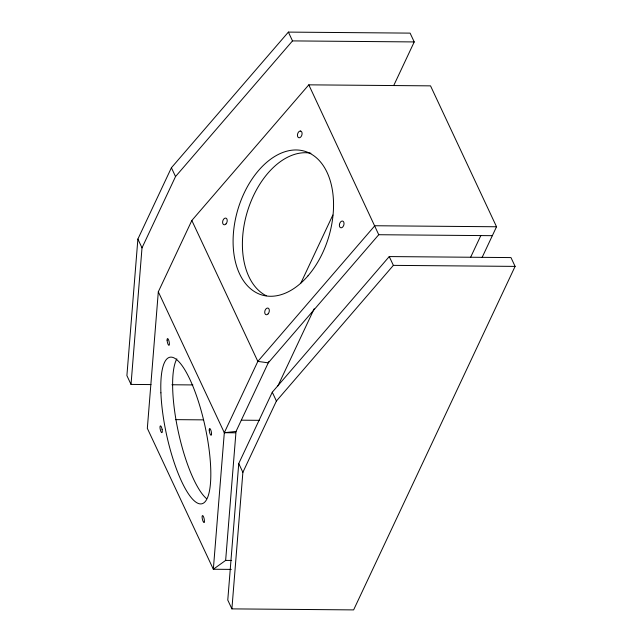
<?xml version="1.0" encoding="UTF-8"?>
<svg xmlns="http://www.w3.org/2000/svg" width="642" height="642" viewBox="0 0 642 642"><rect width="100%" height="100%" fill="white"/><g stroke="black" fill="none" stroke-linecap="round" stroke-linejoin="round"><path stroke-width="0.96" d="M393.779 85.434L414.226 41.931L410.102 33.119L288.378 32.1L171.406 167.747L137.886 239.065L126.899 375.61L131.024 384.414L150.982 384.582M131.024 384.414L142.01 247.876L175.531 176.558L292.503 40.903L414.226 41.931M482.11 257.45L496.531 226.762L430.533 85.859L308.802 84.84L191.838 220.487L158.309 291.805L147.331 428.342L213.337 569.245L231.289 569.398M496.531 226.762L374.808 225.743L257.835 361.39L224.315 432.708L213.337 569.245L225.647 560.402L231.626 560.45M225.647 560.402L236.023 431.44L268.902 361.486M238.752 463.532L227.774 600.069L231.898 608.881L353.622 609.9L515.101 266.39L510.976 257.586L389.245 256.567L272.28 392.214L238.752 463.532L242.877 472.335L231.898 608.881M300.897 283.018L332.853 215.038M277.93 385.882L314.179 308.77M242.877 472.335L276.405 401.025L393.369 265.371L515.101 266.39M470.586 257.354L480.826 235.582M492.342 235.678L378.748 234.723L268.26 362.85L257.835 361.39L191.838 220.487M158.309 291.805L224.315 432.708L236.023 431.44M171.936 384.759L192.889 384.935M175.587 419.635L203.49 419.868M241.36 420.181L259.296 420.333M224.315 432.708L235.381 432.804M288.378 32.1L292.503 40.903M308.802 84.84L378.748 234.723M389.245 256.567L393.369 265.371M171.406 167.747L175.531 176.558M272.28 392.214L276.405 401.025M137.886 239.065L142.01 247.876M266.221 295.745A74.994 47.444 -73.5 0 1 247.676 210.616A74.994 47.444 -73.5 0 1 310.897 153.237M206.419 498.521A74.994 19.701 77.7 0 1 178.011 430.389A74.994 19.701 77.7 0 1 176.847 358.862M339.482 224.347L339.393 225.222A3.451 2.183 -73.5 0 0 341.087 227.782A3.451 2.183 -73.5 0 0 343.703 225.35L343.935 224.475A3.451 2.183 -73.5 0 0 342.33 221.049A3.451 2.183 -73.5 0 0 339.482 224.347M204.14 522.227L203.923 522.323A3.451 0.907 77.7 0 1 202.318 518.888A3.451 0.907 77.7 0 1 202.583 515.566L202.848 515.695A3.451 0.907 77.7 0 1 204.188 519.001A3.451 0.907 77.7 0 1 204.14 522.227M300.392 131.032L299.79 131.129A3.451 2.183 -73.5 0 0 297.543 134.339A3.451 2.183 -73.5 0 0 298.594 137.637L299.148 137.765A3.451 2.183 -73.5 0 0 301.997 134.467A3.451 2.183 -73.5 0 0 300.392 131.032M162.089 429.329L161.888 428.455A3.451 0.907 77.7 0 0 160.484 425.895A3.451 0.907 77.7 0 0 160.075 428.35L160.219 429.225A3.451 0.907 77.7 0 0 161.824 432.652A3.451 0.907 77.7 0 0 162.089 429.329M308.008 275.819A74.994 47.444 -73.5 0 0 308.866 152.828A74.994 47.444 -73.5 0 0 233.094 240.702A74.994 47.444 -73.5 0 0 308.008 275.819M226.048 223.865A3.451 2.183 -73.5 0 0 226.088 218.2A3.451 2.183 -73.5 0 0 222.597 222.244A3.451 2.183 -73.5 0 0 226.048 223.865M268.155 313.826A3.451 2.183 -73.5 0 0 268.195 308.16A3.451 2.183 -73.5 0 0 264.713 312.213A3.451 2.183 -73.5 0 0 268.155 313.826M160.909 392.84A74.994 19.701 77.7 0 0 200.376 503.906A74.994 19.701 77.7 0 0 196.179 394.838A74.994 19.701 77.7 0 0 160.909 392.84M167.105 340.22A3.451 0.907 77.7 0 0 168.926 345.332A3.451 0.907 77.7 0 0 168.734 340.308A3.451 0.907 77.7 0 0 167.105 340.22M209.244 430.14A3.451 0.907 77.7 0 0 211.058 435.252A3.451 0.907 77.7 0 0 210.865 430.228A3.451 0.907 77.7 0 0 209.244 430.14"/></g></svg>
